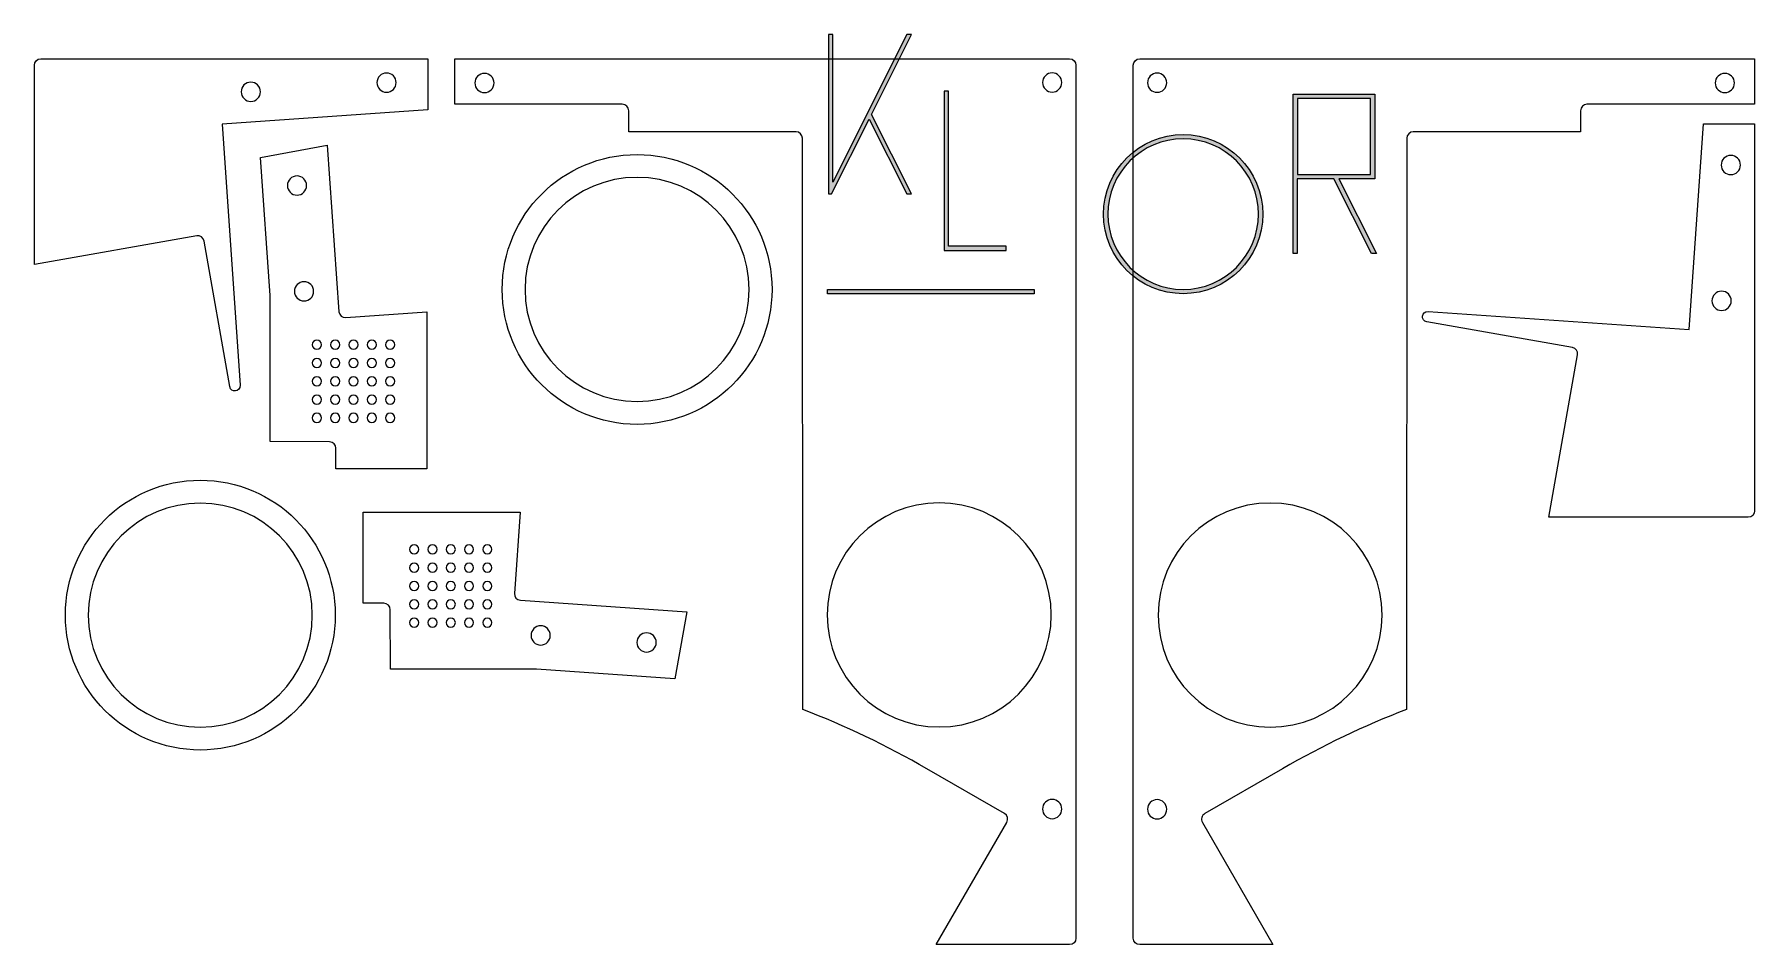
# Model space of a CAD drawing. Header units: millimetres. Extents: x 0 to 188, y 0 to 100.
import ezdxf

# ---------------------------------------------------------------- set-up
doc = ezdxf.new("R2010")
doc.units = ezdxf.units.MM
doc.header["$MEASUREMENT"] = 0
doc.layers.add('area engraving', color=7, linetype='Continuous', lineweight=0)
doc.layers.add('cutting', color=7, linetype='Continuous', lineweight=0)

msp = doc.modelspace()

# ---------------------------------------------------------------- hatches: boundary and pattern name
at = {"layer": 'area engraving', "true_color": 0xff00ff, "transparency": 33554687}
h = msp.add_hatch(color=6, dxfattribs=at)
h.dxf.hatch_style = 2
h.paths.add_polyline_path([(87.21, 82.11), (91.32, 90.28), (95.42, 82.11), (95.95, 82.11), (91.58, 90.81), (95.95, 99.55), (95.42, 99.55), (87.33, 83.41), (87.33, 99.55), (86.85, 99.55), (86.85, 82.11)])
h = msp.add_hatch(color=6, dxfattribs=at)
h.dxf.hatch_style = 2
h.paths.add_polyline_path([(99.52, 93.33), (99.52, 75.91), (106.29, 75.91), (106.29, 76.39), (100, 76.39), (100, 93.33)])
h = msp.add_hatch(color=6, dxfattribs=at)
h.dxf.hatch_style = 2
edge = h.paths.add_edge_path()
edge.add_spline(control_points=[(138.13, 84.23), (138.13, 84.23), (138.13, 92.55), (138.13, 92.55), (138.13, 92.55), (146.12, 92.55), (146.12, 92.55), (146.12, 92.55), (146.12, 84.24), (146.12, 84.24), (146.12, 84.24), (138.13, 84.24), (138.13, 84.24), (138.13, 84.24), (138.13, 84.23), (138.13, 84.23)], knot_values=[0, 0, 0, 0, 1, 1, 1, 2, 2, 2, 3, 3, 3, 4, 4, 4, 5, 5, 5, 5], degree=3, periodic=0)
edge = h.paths.add_edge_path()
edge.add_spline(control_points=[(146.59, 83.76), (146.59, 83.76), (146.59, 93.02), (146.59, 93.02), (146.59, 93.02), (137.65, 93.02), (137.65, 93.02), (137.65, 93.02), (137.65, 75.59), (137.65, 75.59), (137.65, 75.59), (138.12, 75.59), (138.12, 75.59), (138.12, 75.59), (138.12, 83.77), (138.12, 83.77), (138.12, 83.77), (142.13, 83.77), (142.13, 83.77), (142.13, 83.77), (146.24, 75.59), (146.24, 75.59), (146.24, 75.59), (146.77, 75.59), (146.77, 75.59), (146.77, 75.59), (142.66, 83.77), (142.66, 83.77), (142.66, 83.77), (146.59, 83.77), (146.59, 83.77), (146.59, 83.77), (146.59, 83.76), (146.59, 83.76)], knot_values=[0, 0, 0, 0, 1, 1, 1, 2, 2, 2, 3, 3, 3, 4, 4, 4, 5, 5, 5, 6, 6, 6, 7, 7, 7, 8, 8, 8, 9, 9, 9, 10, 10, 10, 11, 11, 11, 11], degree=3, periodic=0)
h = msp.add_hatch(color=6, dxfattribs=at)
h.dxf.hatch_style = 2
edge = h.paths.add_edge_path()
edge.add_spline(control_points=[(125.64, 71.67), (121.1, 71.67), (117.41, 75.37), (117.41, 79.9), (117.41, 84.44), (121.1, 88.13), (125.64, 88.13), (130.18, 88.13), (133.87, 84.44), (133.87, 79.9), (133.87, 75.37), (130.18, 71.67), (125.64, 71.67)], knot_values=[0, 0, 0, 0, 1, 1, 1, 2, 2, 2, 3, 3, 3, 4, 4, 4, 4], degree=3, periodic=0)
edge = h.paths.add_edge_path()
edge.add_spline(control_points=[(125.64, 88.61), (120.84, 88.61), (116.93, 84.71), (116.93, 79.9), (116.93, 75.1), (120.84, 71.2), (125.64, 71.2), (130.44, 71.2), (134.35, 75.1), (134.35, 79.9), (134.35, 84.71), (130.44, 88.61), (125.64, 88.61)], knot_values=[0, 0, 0, 0, 1, 1, 1, 2, 2, 2, 3, 3, 3, 4, 4, 4, 4], degree=3, periodic=0)
h = msp.add_hatch(color=6, dxfattribs=at)
h.dxf.hatch_style = 2
h.paths.add_polyline_path([(86.77, 71.67), (109.36, 71.67), (109.36, 71.2), (86.77, 71.2)])

# ---------------------------------------------------------------- linework, layer by layer
at = {"layer": 'area engraving'}
for points in [[(87.21, 82.11), (91.32, 90.28), (95.42, 82.11), (95.95, 82.11), (91.58, 90.81), (95.95, 99.55), (95.42, 99.55), (87.33, 83.41), (87.33, 99.55), (86.85, 99.55), (86.85, 82.11)], [(99.52, 93.33), (99.52, 75.91), (106.29, 75.91), (106.29, 76.39), (100, 76.39), (100, 93.33)], [(86.77, 71.67), (109.36, 71.67), (109.36, 71.2), (86.77, 71.2)]]:
    msp.add_lwpolyline(points, close=True, dxfattribs=at)
for points, knots in [([(146.59, 83.76), (146.59, 83.76), (146.59, 93.02), (146.59, 93.02), (146.59, 93.02), (137.65, 93.02), (137.65, 93.02), (137.65, 93.02), (137.65, 75.59), (137.65, 75.59), (137.65, 75.59), (138.12, 75.59), (138.12, 75.59), (138.12, 75.59), (138.12, 83.77), (138.12, 83.77), (138.12, 83.77), (142.13, 83.77), (142.13, 83.77), (142.13, 83.77), (146.24, 75.59), (146.24, 75.59), (146.24, 75.59), (146.77, 75.59), (146.77, 75.59), (146.77, 75.59), (142.66, 83.77), (142.66, 83.77), (142.66, 83.77), (146.59, 83.77), (146.59, 83.77), (146.59, 83.77), (146.59, 83.76), (146.59, 83.76)], [0, 0, 0, 0, 1, 1, 1, 2, 2, 2, 3, 3, 3, 4, 4, 4, 5, 5, 5, 6, 6, 6, 7, 7, 7, 8, 8, 8, 9, 9, 9, 10, 10, 10, 11, 11, 11, 11]), ([(138.13, 84.23), (138.13, 84.23), (138.13, 92.55), (138.13, 92.55), (138.13, 92.55), (146.12, 92.55), (146.12, 92.55), (146.12, 92.55), (146.12, 84.24), (146.12, 84.24), (146.12, 84.24), (138.13, 84.24), (138.13, 84.24), (138.13, 84.24), (138.13, 84.23), (138.13, 84.23)], [0, 0, 0, 0, 1, 1, 1, 2, 2, 2, 3, 3, 3, 4, 4, 4, 5, 5, 5, 5]), ([(125.64, 88.61), (120.84, 88.61), (116.93, 84.71), (116.93, 79.9), (116.93, 75.1), (120.84, 71.2), (125.64, 71.2), (130.44, 71.2), (134.35, 75.1), (134.35, 79.9), (134.35, 84.71), (130.44, 88.61), (125.64, 88.61)], [0, 0, 0, 0, 1, 1, 1, 2, 2, 2, 3, 3, 3, 4, 4, 4, 4]), ([(125.64, 71.67), (121.1, 71.67), (117.41, 75.37), (117.41, 79.9), (117.41, 84.44), (121.1, 88.13), (125.64, 88.13), (130.18, 88.13), (133.87, 84.44), (133.87, 79.9), (133.87, 75.37), (130.18, 71.67), (125.64, 71.67)], [0, 0, 0, 0, 1, 1, 1, 2, 2, 2, 3, 3, 3, 4, 4, 4, 4])]:
    msp.add_open_spline(points, degree=3, knots=knots, dxfattribs=at)
at = {"layer": 'cutting', "color": 5, "lineweight": 9, "true_color": 0x0000ff}
for points, knots in [([(0.75, 96.88), (0.36, 96.88), (0.05, 96.57), (0.05, 96.18), (0.05, 96.18), (0.05, 74.39), (0.05, 74.39), (0.05, 74.39), (17.8, 77.52), (17.8, 77.52), (18.18, 77.59), (18.55, 77.34), (18.61, 76.95), (18.61, 76.95), (21.4, 61.05), (21.4, 61.05), (21.53, 60.34), (22.58, 60.46), (22.54, 61.19), (22.54, 61.19), (20.56, 89.72), (20.56, 89.72), (20.56, 89.72), (20.56, 89.72), (20.56, 89.72), (20.56, 89.72), (43.06, 91.29), (43.06, 91.29), (43.06, 91.29), (43.05, 96.88), (43.05, 96.88), (43.05, 96.88), (0.75, 96.88), (0.75, 96.88)], [0, 0, 0, 0, 1, 1, 1, 2, 2, 2, 3, 3, 3, 4, 4, 4, 5, 5, 5, 6, 6, 6, 7, 7, 7, 8, 8, 8, 9, 9, 9, 10, 10, 10, 11, 11, 11, 11]), ([(113.23, 96.89), (113.23, 96.89), (46.01, 96.89), (46.01, 96.89), (46.01, 96.89), (46, 91.92), (46, 91.92), (46, 91.92), (64.32, 91.92), (64.32, 91.92), (64.71, 91.92), (65.02, 91.6), (65.02, 91.21), (65.02, 91.21), (65.02, 88.9), (65.02, 88.9), (65.02, 88.9), (83.32, 88.9), (83.32, 88.9), (83.71, 88.9), (84.02, 88.59), (84.02, 88.2), (84.02, 88.2), (84.05, 25.76), (84.05, 25.76), (88.66, 23.98), (93.24, 21.79), (97.62, 19.27), (97.62, 19.27), (106.11, 14.37), (106.11, 14.37), (106.44, 14.17), (106.56, 13.75), (106.36, 13.41), (106.36, 13.41), (98.65, 0.05), (98.65, 0.05), (98.65, 0.05), (113.23, 0.05), (113.23, 0.05), (113.61, 0.05), (113.92, 0.36), (113.92, 0.75), (113.92, 0.75), (113.92, 96.18), (113.92, 96.18), (113.92, 96.57), (113.61, 96.88), (113.23, 96.88), (113.23, 96.88), (113.23, 96.88), (113.23, 96.88), (113.23, 96.88), (113.23, 96.89), (113.23, 96.89)], [0, 0, 0, 0, 1, 1, 1, 2, 2, 2, 3, 3, 3, 4, 4, 4, 5, 5, 5, 6, 6, 6, 7, 7, 7, 8, 8, 8, 9, 9, 9, 10, 10, 10, 11, 11, 11, 12, 12, 12, 13, 13, 13, 14, 14, 14, 15, 15, 15, 16, 16, 16, 17, 17, 17, 18, 18, 18, 18]), ([(120.89, 96.88), (120.5, 96.88), (120.19, 96.57), (120.19, 96.18), (120.19, 96.18), (120.19, 0.75), (120.19, 0.75), (120.19, 0.36), (120.5, 0.05), (120.89, 0.05), (120.89, 0.05), (135.46, 0.05), (135.46, 0.05), (135.46, 0.05), (127.75, 13.41), (127.75, 13.41), (127.55, 13.75), (127.67, 14.17), (128.01, 14.37), (128.01, 14.37), (136.49, 19.27), (136.49, 19.27), (140.87, 21.79), (145.46, 23.98), (150.06, 25.76), (150.06, 25.76), (150.09, 88.2), (150.09, 88.2), (150.09, 88.59), (150.41, 88.9), (150.79, 88.9), (150.79, 88.9), (169.09, 88.9), (169.09, 88.9), (169.09, 88.9), (169.09, 91.21), (169.09, 91.21), (169.09, 91.6), (169.4, 91.92), (169.79, 91.92), (169.79, 91.92), (188.11, 91.92), (188.11, 91.92), (188.11, 91.92), (188.1, 96.89), (188.1, 96.89), (188.1, 96.89), (120.89, 96.89), (120.89, 96.89), (120.89, 96.89), (120.89, 96.88), (120.89, 96.88)], [0, 0, 0, 0, 1, 1, 1, 2, 2, 2, 3, 3, 3, 4, 4, 4, 5, 5, 5, 6, 6, 6, 7, 7, 7, 8, 8, 8, 9, 9, 9, 10, 10, 10, 11, 11, 11, 12, 12, 12, 13, 13, 13, 14, 14, 14, 15, 15, 15, 16, 16, 16, 17, 17, 17, 17]), ([(22.66, 93.27), (22.66, 93.86), (23.12, 94.33), (23.71, 94.33), (24.29, 94.33), (24.76, 93.86), (24.76, 93.27), (24.76, 92.69), (24.29, 92.22), (23.71, 92.22), (23.13, 92.22), (22.66, 92.69), (22.66, 93.27)], [0, 0, 0, 0, 1, 1, 1, 2, 2, 2, 3, 3, 3, 4, 4, 4, 4]), ([(37.5, 94.28), (37.5, 94.86), (37.97, 95.33), (38.55, 95.33), (39.13, 95.33), (39.6, 94.86), (39.6, 94.28), (39.6, 93.7), (39.13, 93.23), (38.55, 93.23), (37.97, 93.23), (37.5, 93.7), (37.5, 94.28)], [0, 0, 0, 0, 1, 1, 1, 2, 2, 2, 3, 3, 3, 4, 4, 4, 4]), ([(48.2, 94.24), (48.2, 94.82), (48.67, 95.29), (49.25, 95.29), (49.83, 95.29), (50.3, 94.82), (50.3, 94.24), (50.3, 93.66), (49.83, 93.19), (49.25, 93.19), (48.67, 93.19), (48.2, 93.66), (48.2, 94.24)], [0, 0, 0, 0, 1, 1, 1, 2, 2, 2, 3, 3, 3, 4, 4, 4, 4]), ([(112.37, 94.29), (112.37, 93.71), (111.9, 93.24), (111.32, 93.24), (110.74, 93.24), (110.27, 93.71), (110.27, 94.29), (110.27, 94.88), (110.74, 95.34), (111.32, 95.34), (111.9, 95.34), (112.37, 94.88), (112.37, 94.29)], [0, 0, 0, 0, 1, 1, 1, 2, 2, 2, 3, 3, 3, 4, 4, 4, 4]), ([(122.79, 95.32), (123.37, 95.32), (123.84, 94.85), (123.84, 94.27), (123.84, 93.69), (123.37, 93.22), (122.79, 93.22), (122.21, 93.22), (121.74, 93.69), (121.74, 94.27), (121.74, 94.85), (122.21, 95.32), (122.79, 95.32)], [0, 0, 0, 0, 1, 1, 1, 2, 2, 2, 3, 3, 3, 4, 4, 4, 4]), ([(184.86, 93.19), (184.28, 93.19), (183.81, 93.66), (183.81, 94.24), (183.81, 94.82), (184.28, 95.29), (184.86, 95.29), (185.44, 95.29), (185.91, 94.82), (185.91, 94.24), (185.91, 93.66), (185.44, 93.19), (184.86, 93.19)], [0, 0, 0, 0, 1, 1, 1, 2, 2, 2, 3, 3, 3, 4, 4, 4, 4]), ([(188.11, 47.47), (188.11, 47.47), (188.11, 89.77), (188.11, 89.77), (188.11, 89.77), (182.52, 89.78), (182.52, 89.78), (182.52, 89.78), (180.95, 67.28), (180.95, 67.28), (180.95, 67.28), (180.95, 67.28), (180.95, 67.28), (180.95, 67.28), (152.42, 69.25), (152.42, 69.25), (151.69, 69.3), (151.57, 68.25), (152.28, 68.12), (152.28, 68.12), (168.19, 65.33), (168.19, 65.33), (168.57, 65.26), (168.82, 64.9), (168.75, 64.52), (168.75, 64.52), (165.62, 46.77), (165.62, 46.77), (165.62, 46.77), (187.42, 46.77), (187.42, 46.77), (187.8, 46.77), (188.11, 47.08), (188.11, 47.47), (188.11, 47.47), (188.11, 47.47), (188.11, 47.47)], [0, 0, 0, 0, 1, 1, 1, 2, 2, 2, 3, 3, 3, 4, 4, 4, 5, 5, 5, 6, 6, 6, 7, 7, 7, 8, 8, 8, 9, 9, 9, 10, 10, 10, 11, 11, 11, 12, 12, 12, 12]), ([(34.1, 68.59), (33.71, 68.56), (33.38, 68.85), (33.35, 69.24), (33.35, 69.24), (32.07, 87.44), (32.07, 87.44), (32.07, 87.44), (24.76, 86.11), (24.76, 86.11), (24.76, 86.11), (25.82, 71.01), (25.82, 71.01), (25.82, 71.01), (25.82, 55.03), (25.82, 55.03), (25.82, 55.03), (32.32, 55.01), (32.32, 55.01), (32.71, 55.01), (33.02, 54.69), (33.02, 54.31), (33.02, 54.31), (33.02, 52.06), (33.02, 52.06), (33.02, 52.06), (42.97, 52.06), (42.97, 52.06), (42.97, 52.06), (42.97, 69.21), (42.97, 69.21), (42.97, 69.21), (34.09, 68.59), (34.09, 68.59), (34.09, 68.59), (34.09, 68.59), (34.09, 68.59), (34.09, 68.59), (34.1, 68.59), (34.1, 68.59)], [0, 0, 0, 0, 1, 1, 1, 2, 2, 2, 3, 3, 3, 4, 4, 4, 5, 5, 5, 6, 6, 6, 7, 7, 7, 8, 8, 8, 9, 9, 9, 10, 10, 10, 11, 11, 11, 12, 12, 12, 13, 13, 13, 13]), ([(51.19, 71.67), (51.19, 63.53), (57.79, 56.92), (65.94, 56.92), (74.08, 56.92), (80.69, 63.53), (80.69, 71.67), (80.69, 79.82), (74.08, 86.42), (65.94, 86.42), (57.79, 86.42), (51.19, 79.82), (51.19, 71.67), (51.19, 71.67), (51.19, 71.67), (51.19, 71.67), (51.19, 71.67), (51.19, 71.67), (51.19, 71.67)], [0, 0, 0, 0, 1, 1, 1, 2, 2, 2, 3, 3, 3, 4, 4, 4, 5, 5, 5, 6, 6, 6, 6]), ([(184.46, 85.27), (184.46, 85.85), (184.93, 86.32), (185.51, 86.32), (186.1, 86.32), (186.57, 85.85), (186.57, 85.27), (186.57, 84.68), (186.1, 84.22), (185.51, 84.22), (184.93, 84.22), (184.46, 84.68), (184.46, 85.27)], [0, 0, 0, 0, 1, 1, 1, 2, 2, 2, 3, 3, 3, 4, 4, 4, 4]), ([(28.76, 81.98), (28.18, 81.98), (27.71, 82.45), (27.71, 83.03), (27.71, 83.61), (28.18, 84.08), (28.76, 84.08), (29.34, 84.08), (29.81, 83.61), (29.81, 83.03), (29.81, 82.45), (29.34, 81.98), (28.76, 81.98)], [0, 0, 0, 0, 1, 1, 1, 2, 2, 2, 3, 3, 3, 4, 4, 4, 4]), ([(53.69, 71.67), (53.69, 78.44), (59.17, 83.92), (65.94, 83.92), (72.7, 83.92), (78.18, 78.44), (78.18, 71.67), (78.18, 64.91), (72.7, 59.43), (65.94, 59.43), (59.17, 59.43), (53.69, 64.91), (53.69, 71.67), (53.69, 71.67), (53.69, 71.67), (53.69, 71.67), (53.69, 71.67), (53.69, 71.67), (53.69, 71.67)], [0, 0, 0, 0, 1, 1, 1, 2, 2, 2, 3, 3, 3, 4, 4, 4, 5, 5, 5, 6, 6, 6, 6]), ([(29.53, 70.41), (28.95, 70.41), (28.48, 70.88), (28.48, 71.46), (28.48, 72.04), (28.95, 72.51), (29.53, 72.51), (30.11, 72.51), (30.58, 72.04), (30.58, 71.46), (30.58, 70.88), (30.11, 70.41), (29.53, 70.41)], [0, 0, 0, 0, 1, 1, 1, 2, 2, 2, 3, 3, 3, 4, 4, 4, 4]), ([(183.45, 70.43), (183.45, 71), (183.92, 71.48), (184.51, 71.48), (185.09, 71.48), (185.56, 71.01), (185.56, 70.43), (185.56, 69.84), (185.09, 69.37), (184.51, 69.37), (183.92, 69.37), (183.45, 69.84), (183.45, 70.43)], [0, 0, 0, 0, 1, 1, 1, 2, 2, 2, 3, 3, 3, 4, 4, 4, 4]), ([(30.93, 66.13), (31.21, 66.13), (31.44, 65.91), (31.44, 65.63), (31.44, 65.35), (31.21, 65.13), (30.93, 65.13), (30.66, 65.13), (30.43, 65.35), (30.43, 65.63), (30.43, 65.9), (30.66, 66.13), (30.93, 66.13)], [0, 0, 0, 0, 1, 1, 1, 2, 2, 2, 3, 3, 3, 4, 4, 4, 4]), ([(32.94, 66.13), (33.21, 66.13), (33.44, 65.91), (33.44, 65.63), (33.44, 65.35), (33.21, 65.13), (32.94, 65.13), (32.66, 65.13), (32.43, 65.35), (32.43, 65.63), (32.43, 65.9), (32.66, 66.13), (32.94, 66.13)], [0, 0, 0, 0, 1, 1, 1, 2, 2, 2, 3, 3, 3, 4, 4, 4, 4]), ([(34.94, 66.13), (35.21, 66.13), (35.44, 65.91), (35.44, 65.63), (35.44, 65.35), (35.21, 65.13), (34.94, 65.13), (34.66, 65.13), (34.43, 65.35), (34.43, 65.63), (34.43, 65.9), (34.66, 66.13), (34.94, 66.13)], [0, 0, 0, 0, 1, 1, 1, 2, 2, 2, 3, 3, 3, 4, 4, 4, 4]), ([(36.94, 66.13), (37.21, 66.13), (37.44, 65.91), (37.44, 65.63), (37.44, 65.35), (37.21, 65.13), (36.94, 65.13), (36.66, 65.13), (36.43, 65.35), (36.43, 65.63), (36.43, 65.9), (36.66, 66.13), (36.94, 66.13)], [0, 0, 0, 0, 1, 1, 1, 2, 2, 2, 3, 3, 3, 4, 4, 4, 4]), ([(38.94, 66.13), (39.21, 66.13), (39.44, 65.91), (39.44, 65.63), (39.44, 65.35), (39.21, 65.13), (38.94, 65.13), (38.66, 65.13), (38.43, 65.35), (38.43, 65.63), (38.43, 65.9), (38.66, 66.13), (38.94, 66.13)], [0, 0, 0, 0, 1, 1, 1, 2, 2, 2, 3, 3, 3, 4, 4, 4, 4]), ([(30.93, 64.13), (31.21, 64.13), (31.44, 63.91), (31.44, 63.63), (31.44, 63.35), (31.21, 63.13), (30.93, 63.13), (30.66, 63.13), (30.43, 63.35), (30.43, 63.63), (30.43, 63.9), (30.66, 64.13), (30.93, 64.13)], [0, 0, 0, 0, 1, 1, 1, 2, 2, 2, 3, 3, 3, 4, 4, 4, 4]), ([(32.94, 64.13), (33.21, 64.13), (33.44, 63.91), (33.44, 63.63), (33.44, 63.35), (33.21, 63.13), (32.94, 63.13), (32.66, 63.13), (32.43, 63.35), (32.43, 63.63), (32.43, 63.9), (32.66, 64.13), (32.94, 64.13)], [0, 0, 0, 0, 1, 1, 1, 2, 2, 2, 3, 3, 3, 4, 4, 4, 4]), ([(34.94, 64.13), (35.21, 64.13), (35.44, 63.91), (35.44, 63.63), (35.44, 63.35), (35.21, 63.13), (34.94, 63.13), (34.66, 63.13), (34.43, 63.35), (34.43, 63.63), (34.43, 63.9), (34.66, 64.13), (34.94, 64.13)], [0, 0, 0, 0, 1, 1, 1, 2, 2, 2, 3, 3, 3, 4, 4, 4, 4]), ([(36.94, 64.13), (37.21, 64.13), (37.44, 63.91), (37.44, 63.63), (37.44, 63.35), (37.21, 63.13), (36.94, 63.13), (36.66, 63.13), (36.43, 63.35), (36.43, 63.63), (36.43, 63.9), (36.66, 64.13), (36.94, 64.13)], [0, 0, 0, 0, 1, 1, 1, 2, 2, 2, 3, 3, 3, 4, 4, 4, 4]), ([(38.94, 64.13), (39.21, 64.13), (39.44, 63.91), (39.44, 63.63), (39.44, 63.35), (39.21, 63.13), (38.94, 63.13), (38.66, 63.13), (38.43, 63.35), (38.43, 63.63), (38.43, 63.9), (38.66, 64.13), (38.94, 64.13)], [0, 0, 0, 0, 1, 1, 1, 2, 2, 2, 3, 3, 3, 4, 4, 4, 4]), ([(30.93, 62.13), (31.21, 62.13), (31.44, 61.91), (31.44, 61.63), (31.44, 61.35), (31.21, 61.13), (30.93, 61.13), (30.66, 61.13), (30.43, 61.35), (30.43, 61.63), (30.43, 61.9), (30.66, 62.13), (30.93, 62.13)], [0, 0, 0, 0, 1, 1, 1, 2, 2, 2, 3, 3, 3, 4, 4, 4, 4]), ([(32.94, 62.13), (33.21, 62.13), (33.44, 61.91), (33.44, 61.63), (33.44, 61.35), (33.21, 61.13), (32.94, 61.13), (32.66, 61.13), (32.43, 61.35), (32.43, 61.63), (32.43, 61.9), (32.66, 62.13), (32.94, 62.13)], [0, 0, 0, 0, 1, 1, 1, 2, 2, 2, 3, 3, 3, 4, 4, 4, 4]), ([(34.94, 62.13), (35.21, 62.13), (35.44, 61.91), (35.44, 61.63), (35.44, 61.35), (35.21, 61.13), (34.94, 61.13), (34.66, 61.13), (34.43, 61.35), (34.43, 61.63), (34.43, 61.9), (34.66, 62.13), (34.94, 62.13)], [0, 0, 0, 0, 1, 1, 1, 2, 2, 2, 3, 3, 3, 4, 4, 4, 4]), ([(36.94, 62.13), (37.21, 62.13), (37.44, 61.91), (37.44, 61.63), (37.44, 61.35), (37.21, 61.13), (36.94, 61.13), (36.66, 61.13), (36.43, 61.35), (36.43, 61.63), (36.43, 61.9), (36.66, 62.13), (36.94, 62.13)], [0, 0, 0, 0, 1, 1, 1, 2, 2, 2, 3, 3, 3, 4, 4, 4, 4]), ([(38.94, 62.13), (39.21, 62.13), (39.44, 61.91), (39.44, 61.63), (39.44, 61.35), (39.21, 61.13), (38.94, 61.13), (38.66, 61.13), (38.43, 61.35), (38.43, 61.63), (38.43, 61.9), (38.66, 62.13), (38.94, 62.13)], [0, 0, 0, 0, 1, 1, 1, 2, 2, 2, 3, 3, 3, 4, 4, 4, 4]), ([(30.93, 60.13), (31.21, 60.13), (31.44, 59.9), (31.44, 59.63), (31.44, 59.35), (31.21, 59.13), (30.93, 59.13), (30.66, 59.13), (30.43, 59.35), (30.43, 59.63), (30.43, 59.9), (30.66, 60.13), (30.93, 60.13)], [0, 0, 0, 0, 1, 1, 1, 2, 2, 2, 3, 3, 3, 4, 4, 4, 4]), ([(32.94, 60.13), (33.21, 60.13), (33.44, 59.9), (33.44, 59.63), (33.44, 59.35), (33.21, 59.13), (32.94, 59.13), (32.66, 59.13), (32.43, 59.35), (32.43, 59.63), (32.43, 59.9), (32.66, 60.13), (32.94, 60.13)], [0, 0, 0, 0, 1, 1, 1, 2, 2, 2, 3, 3, 3, 4, 4, 4, 4]), ([(34.94, 60.13), (35.21, 60.13), (35.44, 59.9), (35.44, 59.63), (35.44, 59.35), (35.21, 59.13), (34.94, 59.13), (34.66, 59.13), (34.43, 59.35), (34.43, 59.63), (34.43, 59.9), (34.66, 60.13), (34.94, 60.13)], [0, 0, 0, 0, 1, 1, 1, 2, 2, 2, 3, 3, 3, 4, 4, 4, 4]), ([(36.94, 60.13), (37.21, 60.13), (37.44, 59.9), (37.44, 59.63), (37.44, 59.35), (37.21, 59.13), (36.94, 59.13), (36.66, 59.13), (36.43, 59.35), (36.43, 59.63), (36.43, 59.9), (36.66, 60.13), (36.94, 60.13)], [0, 0, 0, 0, 1, 1, 1, 2, 2, 2, 3, 3, 3, 4, 4, 4, 4]), ([(38.94, 60.13), (39.21, 60.13), (39.44, 59.9), (39.44, 59.63), (39.44, 59.35), (39.21, 59.13), (38.94, 59.13), (38.66, 59.13), (38.43, 59.35), (38.43, 59.63), (38.43, 59.9), (38.66, 60.13), (38.94, 60.13)], [0, 0, 0, 0, 1, 1, 1, 2, 2, 2, 3, 3, 3, 4, 4, 4, 4]), ([(30.93, 58.13), (31.21, 58.13), (31.44, 57.9), (31.44, 57.63), (31.44, 57.35), (31.21, 57.13), (30.93, 57.13), (30.66, 57.13), (30.43, 57.35), (30.43, 57.63), (30.43, 57.9), (30.66, 58.13), (30.93, 58.13)], [0, 0, 0, 0, 1, 1, 1, 2, 2, 2, 3, 3, 3, 4, 4, 4, 4]), ([(32.94, 58.13), (33.21, 58.13), (33.44, 57.9), (33.44, 57.63), (33.44, 57.35), (33.21, 57.13), (32.94, 57.13), (32.66, 57.13), (32.43, 57.35), (32.43, 57.63), (32.43, 57.9), (32.66, 58.13), (32.94, 58.13)], [0, 0, 0, 0, 1, 1, 1, 2, 2, 2, 3, 3, 3, 4, 4, 4, 4]), ([(34.94, 58.13), (35.21, 58.13), (35.44, 57.9), (35.44, 57.63), (35.44, 57.35), (35.21, 57.13), (34.94, 57.13), (34.66, 57.13), (34.43, 57.35), (34.43, 57.63), (34.43, 57.9), (34.66, 58.13), (34.94, 58.13)], [0, 0, 0, 0, 1, 1, 1, 2, 2, 2, 3, 3, 3, 4, 4, 4, 4]), ([(36.94, 58.13), (37.21, 58.13), (37.44, 57.9), (37.44, 57.63), (37.44, 57.35), (37.21, 57.13), (36.94, 57.13), (36.66, 57.13), (36.43, 57.35), (36.43, 57.63), (36.43, 57.9), (36.66, 58.13), (36.94, 58.13)], [0, 0, 0, 0, 1, 1, 1, 2, 2, 2, 3, 3, 3, 4, 4, 4, 4]), ([(38.94, 58.13), (39.21, 58.13), (39.44, 57.9), (39.44, 57.63), (39.44, 57.35), (39.21, 57.13), (38.94, 57.13), (38.66, 57.13), (38.43, 57.35), (38.43, 57.63), (38.43, 57.9), (38.66, 58.13), (38.94, 58.13)], [0, 0, 0, 0, 1, 1, 1, 2, 2, 2, 3, 3, 3, 4, 4, 4, 4]), ([(18.19, 50.82), (10.04, 50.82), (3.44, 44.21), (3.44, 36.07), (3.44, 27.92), (10.04, 21.32), (18.19, 21.32), (26.33, 21.32), (32.94, 27.92), (32.94, 36.07), (32.94, 44.21), (26.33, 50.82), (18.19, 50.82)], [0, 0, 0, 0, 1, 1, 1, 2, 2, 2, 3, 3, 3, 4, 4, 4, 4]), ([(18.19, 23.82), (11.42, 23.82), (5.94, 29.3), (5.94, 36.06), (5.94, 42.83), (11.42, 48.31), (18.19, 48.31), (24.95, 48.31), (30.43, 42.83), (30.43, 36.06), (30.43, 29.3), (24.95, 23.82), (18.19, 23.82), (18.19, 23.82), (18.19, 23.82), (18.19, 23.82), (18.19, 23.82), (18.19, 23.82), (18.19, 23.82)], [0, 0, 0, 0, 1, 1, 1, 2, 2, 2, 3, 3, 3, 4, 4, 4, 5, 5, 5, 6, 6, 6, 6]), ([(52.53, 38.43), (52.53, 38.43), (53.15, 47.31), (53.15, 47.31), (53.15, 47.31), (36, 47.31), (36, 47.31), (36, 47.31), (36, 37.36), (36, 37.36), (36, 37.36), (38.25, 37.36), (38.25, 37.36), (38.64, 37.36), (38.95, 37.05), (38.95, 36.66), (38.95, 36.66), (38.98, 30.16), (38.98, 30.16), (38.98, 30.16), (54.96, 30.16), (54.96, 30.16), (54.96, 30.16), (70.05, 29.1), (70.05, 29.1), (70.05, 29.1), (71.38, 36.41), (71.38, 36.41), (71.38, 36.41), (53.18, 37.69), (53.18, 37.69), (52.8, 37.72), (52.5, 38.05), (52.53, 38.44), (52.53, 38.44), (52.53, 38.44), (52.53, 38.44), (52.53, 38.44), (52.53, 38.43), (52.53, 38.43)], [0, 0, 0, 0, 1, 1, 1, 2, 2, 2, 3, 3, 3, 4, 4, 4, 5, 5, 5, 6, 6, 6, 7, 7, 7, 8, 8, 8, 9, 9, 9, 10, 10, 10, 11, 11, 11, 12, 12, 12, 13, 13, 13, 13]), ([(86.72, 36.09), (86.72, 42.85), (92.2, 48.34), (98.97, 48.34), (105.73, 48.34), (111.22, 42.85), (111.22, 36.09), (111.22, 29.33), (105.73, 23.84), (98.97, 23.84), (92.2, 23.84), (86.72, 29.33), (86.72, 36.09)], [0, 0, 0, 0, 1, 1, 1, 2, 2, 2, 3, 3, 3, 4, 4, 4, 4]), ([(135.15, 23.82), (128.38, 23.82), (122.9, 29.31), (122.9, 36.07), (122.9, 42.83), (128.38, 48.32), (135.15, 48.32), (141.91, 48.32), (147.39, 42.83), (147.39, 36.07), (147.39, 29.31), (141.91, 23.82), (135.15, 23.82), (135.15, 23.82), (135.15, 23.82), (135.15, 23.82), (135.15, 23.82), (135.15, 23.82), (135.15, 23.82)], [0, 0, 0, 0, 1, 1, 1, 2, 2, 2, 3, 3, 3, 4, 4, 4, 5, 5, 5, 6, 6, 6, 6]), ([(41.57, 42.75), (41.29, 42.75), (41.07, 42.98), (41.07, 43.25), (41.07, 43.53), (41.29, 43.75), (41.57, 43.75), (41.85, 43.75), (42.07, 43.53), (42.07, 43.25), (42.07, 42.98), (41.85, 42.75), (41.57, 42.75)], [0, 0, 0, 0, 1, 1, 1, 2, 2, 2, 3, 3, 3, 4, 4, 4, 4]), ([(43.57, 42.75), (43.29, 42.75), (43.07, 42.98), (43.07, 43.25), (43.07, 43.53), (43.29, 43.75), (43.57, 43.75), (43.85, 43.75), (44.07, 43.53), (44.07, 43.25), (44.07, 42.98), (43.85, 42.75), (43.57, 42.75)], [0, 0, 0, 0, 1, 1, 1, 2, 2, 2, 3, 3, 3, 4, 4, 4, 4]), ([(45.57, 42.75), (45.29, 42.75), (45.07, 42.98), (45.07, 43.25), (45.07, 43.53), (45.29, 43.75), (45.57, 43.75), (45.85, 43.75), (46.07, 43.53), (46.07, 43.25), (46.07, 42.98), (45.85, 42.75), (45.57, 42.75)], [0, 0, 0, 0, 1, 1, 1, 2, 2, 2, 3, 3, 3, 4, 4, 4, 4]), ([(47.57, 42.75), (47.29, 42.75), (47.07, 42.98), (47.07, 43.25), (47.07, 43.53), (47.29, 43.75), (47.57, 43.75), (47.85, 43.75), (48.07, 43.53), (48.07, 43.25), (48.07, 42.98), (47.85, 42.75), (47.57, 42.75)], [0, 0, 0, 0, 1, 1, 1, 2, 2, 2, 3, 3, 3, 4, 4, 4, 4]), ([(49.57, 42.75), (49.29, 42.75), (49.07, 42.98), (49.07, 43.25), (49.07, 43.53), (49.29, 43.75), (49.57, 43.75), (49.85, 43.75), (50.07, 43.53), (50.07, 43.25), (50.07, 42.98), (49.85, 42.75), (49.57, 42.75)], [0, 0, 0, 0, 1, 1, 1, 2, 2, 2, 3, 3, 3, 4, 4, 4, 4]), ([(41.57, 40.75), (41.29, 40.75), (41.07, 40.98), (41.07, 41.25), (41.07, 41.53), (41.29, 41.75), (41.57, 41.75), (41.85, 41.75), (42.07, 41.53), (42.07, 41.25), (42.07, 40.98), (41.85, 40.75), (41.57, 40.75)], [0, 0, 0, 0, 1, 1, 1, 2, 2, 2, 3, 3, 3, 4, 4, 4, 4]), ([(43.57, 40.75), (43.29, 40.75), (43.07, 40.98), (43.07, 41.25), (43.07, 41.53), (43.29, 41.75), (43.57, 41.75), (43.85, 41.75), (44.07, 41.53), (44.07, 41.25), (44.07, 40.98), (43.85, 40.75), (43.57, 40.75)], [0, 0, 0, 0, 1, 1, 1, 2, 2, 2, 3, 3, 3, 4, 4, 4, 4]), ([(45.57, 40.75), (45.29, 40.75), (45.07, 40.98), (45.07, 41.25), (45.07, 41.53), (45.29, 41.75), (45.57, 41.75), (45.85, 41.75), (46.07, 41.53), (46.07, 41.25), (46.07, 40.98), (45.85, 40.75), (45.57, 40.75)], [0, 0, 0, 0, 1, 1, 1, 2, 2, 2, 3, 3, 3, 4, 4, 4, 4]), ([(47.57, 40.75), (47.29, 40.75), (47.07, 40.98), (47.07, 41.25), (47.07, 41.53), (47.29, 41.75), (47.57, 41.75), (47.85, 41.75), (48.07, 41.53), (48.07, 41.25), (48.07, 40.98), (47.85, 40.75), (47.57, 40.75)], [0, 0, 0, 0, 1, 1, 1, 2, 2, 2, 3, 3, 3, 4, 4, 4, 4]), ([(49.57, 40.75), (49.29, 40.75), (49.07, 40.98), (49.07, 41.25), (49.07, 41.53), (49.29, 41.75), (49.57, 41.75), (49.85, 41.75), (50.07, 41.53), (50.07, 41.25), (50.07, 40.98), (49.85, 40.75), (49.57, 40.75)], [0, 0, 0, 0, 1, 1, 1, 2, 2, 2, 3, 3, 3, 4, 4, 4, 4]), ([(41.57, 38.75), (41.29, 38.75), (41.07, 38.97), (41.07, 39.25), (41.07, 39.53), (41.29, 39.75), (41.57, 39.75), (41.85, 39.75), (42.07, 39.53), (42.07, 39.25), (42.07, 38.97), (41.85, 38.75), (41.57, 38.75)], [0, 0, 0, 0, 1, 1, 1, 2, 2, 2, 3, 3, 3, 4, 4, 4, 4]), ([(43.57, 38.75), (43.29, 38.75), (43.07, 38.97), (43.07, 39.25), (43.07, 39.53), (43.29, 39.75), (43.57, 39.75), (43.85, 39.75), (44.07, 39.53), (44.07, 39.25), (44.07, 38.97), (43.85, 38.75), (43.57, 38.75)], [0, 0, 0, 0, 1, 1, 1, 2, 2, 2, 3, 3, 3, 4, 4, 4, 4]), ([(45.57, 38.75), (45.29, 38.75), (45.07, 38.97), (45.07, 39.25), (45.07, 39.53), (45.29, 39.75), (45.57, 39.75), (45.85, 39.75), (46.07, 39.53), (46.07, 39.25), (46.07, 38.97), (45.85, 38.75), (45.57, 38.75)], [0, 0, 0, 0, 1, 1, 1, 2, 2, 2, 3, 3, 3, 4, 4, 4, 4]), ([(47.57, 38.75), (47.29, 38.75), (47.07, 38.97), (47.07, 39.25), (47.07, 39.53), (47.29, 39.75), (47.57, 39.75), (47.85, 39.75), (48.07, 39.53), (48.07, 39.25), (48.07, 38.97), (47.85, 38.75), (47.57, 38.75)], [0, 0, 0, 0, 1, 1, 1, 2, 2, 2, 3, 3, 3, 4, 4, 4, 4]), ([(49.57, 38.75), (49.29, 38.75), (49.07, 38.97), (49.07, 39.25), (49.07, 39.53), (49.29, 39.75), (49.57, 39.75), (49.85, 39.75), (50.07, 39.53), (50.07, 39.25), (50.07, 38.97), (49.85, 38.75), (49.57, 38.75)], [0, 0, 0, 0, 1, 1, 1, 2, 2, 2, 3, 3, 3, 4, 4, 4, 4]), ([(41.57, 36.75), (41.29, 36.75), (41.07, 36.97), (41.07, 37.25), (41.07, 37.53), (41.29, 37.75), (41.57, 37.75), (41.85, 37.75), (42.07, 37.53), (42.07, 37.25), (42.07, 36.97), (41.85, 36.75), (41.57, 36.75)], [0, 0, 0, 0, 1, 1, 1, 2, 2, 2, 3, 3, 3, 4, 4, 4, 4]), ([(43.57, 36.75), (43.29, 36.75), (43.07, 36.97), (43.07, 37.25), (43.07, 37.53), (43.29, 37.75), (43.57, 37.75), (43.85, 37.75), (44.07, 37.53), (44.07, 37.25), (44.07, 36.97), (43.85, 36.75), (43.57, 36.75)], [0, 0, 0, 0, 1, 1, 1, 2, 2, 2, 3, 3, 3, 4, 4, 4, 4]), ([(45.57, 36.75), (45.29, 36.75), (45.07, 36.97), (45.07, 37.25), (45.07, 37.53), (45.29, 37.75), (45.57, 37.75), (45.85, 37.75), (46.07, 37.53), (46.07, 37.25), (46.07, 36.97), (45.85, 36.75), (45.57, 36.75)], [0, 0, 0, 0, 1, 1, 1, 2, 2, 2, 3, 3, 3, 4, 4, 4, 4]), ([(47.57, 36.75), (47.29, 36.75), (47.07, 36.97), (47.07, 37.25), (47.07, 37.53), (47.29, 37.75), (47.57, 37.75), (47.85, 37.75), (48.07, 37.53), (48.07, 37.25), (48.07, 36.97), (47.85, 36.75), (47.57, 36.75)], [0, 0, 0, 0, 1, 1, 1, 2, 2, 2, 3, 3, 3, 4, 4, 4, 4]), ([(49.57, 36.75), (49.29, 36.75), (49.07, 36.97), (49.07, 37.25), (49.07, 37.53), (49.29, 37.75), (49.57, 37.75), (49.85, 37.75), (50.07, 37.53), (50.07, 37.25), (50.07, 36.97), (49.85, 36.75), (49.57, 36.75)], [0, 0, 0, 0, 1, 1, 1, 2, 2, 2, 3, 3, 3, 4, 4, 4, 4]), ([(41.57, 34.75), (41.29, 34.75), (41.07, 34.97), (41.07, 35.25), (41.07, 35.53), (41.29, 35.75), (41.57, 35.75), (41.85, 35.75), (42.07, 35.53), (42.07, 35.25), (42.07, 34.97), (41.85, 34.75), (41.57, 34.75)], [0, 0, 0, 0, 1, 1, 1, 2, 2, 2, 3, 3, 3, 4, 4, 4, 4]), ([(43.57, 34.75), (43.29, 34.75), (43.07, 34.97), (43.07, 35.25), (43.07, 35.53), (43.29, 35.75), (43.57, 35.75), (43.85, 35.75), (44.07, 35.53), (44.07, 35.25), (44.07, 34.97), (43.85, 34.75), (43.57, 34.75)], [0, 0, 0, 0, 1, 1, 1, 2, 2, 2, 3, 3, 3, 4, 4, 4, 4]), ([(45.57, 34.75), (45.29, 34.75), (45.07, 34.97), (45.07, 35.25), (45.07, 35.53), (45.29, 35.75), (45.57, 35.75), (45.85, 35.75), (46.07, 35.53), (46.07, 35.25), (46.07, 34.97), (45.85, 34.75), (45.57, 34.75)], [0, 0, 0, 0, 1, 1, 1, 2, 2, 2, 3, 3, 3, 4, 4, 4, 4]), ([(47.57, 34.75), (47.29, 34.75), (47.07, 34.97), (47.07, 35.25), (47.07, 35.53), (47.29, 35.75), (47.57, 35.75), (47.85, 35.75), (48.07, 35.53), (48.07, 35.25), (48.07, 34.97), (47.85, 34.75), (47.57, 34.75)], [0, 0, 0, 0, 1, 1, 1, 2, 2, 2, 3, 3, 3, 4, 4, 4, 4]), ([(49.57, 34.75), (49.29, 34.75), (49.07, 34.97), (49.07, 35.25), (49.07, 35.53), (49.29, 35.75), (49.57, 35.75), (49.85, 35.75), (50.07, 35.53), (50.07, 35.25), (50.07, 34.97), (49.85, 34.75), (49.57, 34.75)], [0, 0, 0, 0, 1, 1, 1, 2, 2, 2, 3, 3, 3, 4, 4, 4, 4]), ([(55.4, 34.9), (55.98, 34.9), (56.45, 34.43), (56.45, 33.85), (56.45, 33.27), (55.98, 32.8), (55.4, 32.8), (54.82, 32.8), (54.35, 33.27), (54.35, 33.85), (54.35, 34.43), (54.82, 34.9), (55.4, 34.9)], [0, 0, 0, 0, 1, 1, 1, 2, 2, 2, 3, 3, 3, 4, 4, 4, 4]), ([(66.98, 34.13), (67.55, 34.13), (68.03, 33.66), (68.03, 33.08), (68.03, 32.49), (67.56, 32.03), (66.98, 32.03), (66.39, 32.03), (65.92, 32.49), (65.92, 33.08), (65.92, 33.66), (66.39, 34.13), (66.98, 34.13)], [0, 0, 0, 0, 1, 1, 1, 2, 2, 2, 3, 3, 3, 4, 4, 4, 4]), ([(110.27, 14.87), (110.27, 15.45), (110.74, 15.92), (111.32, 15.92), (111.9, 15.92), (112.37, 15.45), (112.37, 14.87), (112.37, 14.28), (111.9, 13.81), (111.32, 13.81), (110.74, 13.81), (110.27, 14.28), (110.27, 14.87)], [0, 0, 0, 0, 1, 1, 1, 2, 2, 2, 3, 3, 3, 4, 4, 4, 4]), ([(122.79, 13.79), (122.21, 13.79), (121.74, 14.26), (121.74, 14.84), (121.74, 15.43), (122.21, 15.9), (122.79, 15.9), (123.37, 15.9), (123.84, 15.43), (123.84, 14.84), (123.84, 14.26), (123.37, 13.79), (122.79, 13.79)], [0, 0, 0, 0, 1, 1, 1, 2, 2, 2, 3, 3, 3, 4, 4, 4, 4])]:
    msp.add_open_spline(points, degree=3, knots=knots, dxfattribs=at)

doc.saveas('drawing.dxf')
